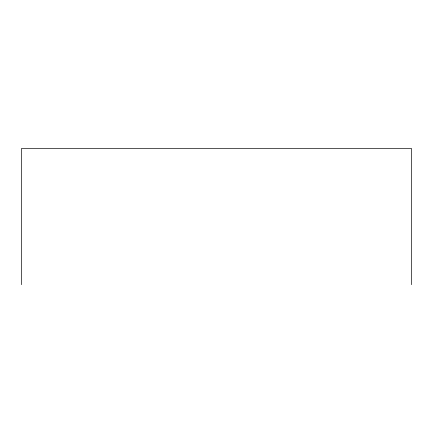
<?xml version="1.0" encoding="UTF-8"?>
<svg xmlns="http://www.w3.org/2000/svg" width="433" height="433" viewBox="0 0 433 433"><rect width="100%" height="100%" fill="white"/><g stroke="black" fill="none" stroke-linecap="round" stroke-linejoin="round"><path stroke-width="0.65" d="M411.35 284.67L411.35 148.33L21.65 148.33L21.65 284.67"/></g></svg>
